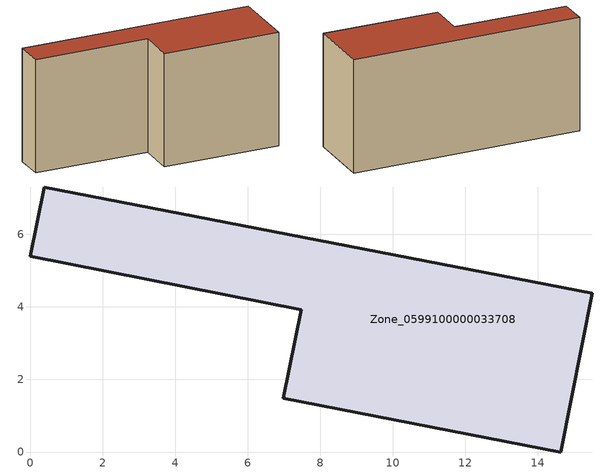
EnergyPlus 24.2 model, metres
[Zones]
Zone_0599100000033708
 floor ground (C_G): 7.47,3.92 0,5.4 0.38,7.31 15.5,4.38 14.63,0 6.98,1.49 z0
 wall outside (C_F): 15.5,4.38 0.38,7.31 0,5.4 7.47,3.92 6.98,1.49 14.63,0 15.5,4.38 z0:7.64
 roof outside (C_R): 14.63,0 15.5,4.38 0.38,7.31 0,5.4 7.47,3.92 6.98,1.49 z7.64
[BUILDING]
Pand.0599100000033708: North Axis=0; Terrain=City; Loads Convergence Tolerance Value=0.04; Temperature Convergence Tolerance Value=0.4; Solar Distribution=FullExterior; Maximum Number of Warmup Days=25; Minimum Number of Warmup Days=1
[Site:Location]
Rotterdam.The.Hague.AP_ZH_NLD Design_Conditions: Latitude=51.96; Longitude=4.45; Time Zone=1; Elevation=-4.5
[SITE:GROUNDTEMPERATURE:BUILDINGSURFACE]
18, 18, 18, 18, 18, 18, 18, 18, 18, 18, 18, 18
[MATERIAL] Thermal Absorptance=0.9; Solar Absorptance=0.7; Visible Absorptance=0.7
Name | Roughness | Thickness | Conductivity | Density | Specific Heat
G.TI.1946 | MediumSmooth | 0.15 | 1 | 540 | 1210
F.TI.1946 | Rough | 0.3 | 0.857143 | 1920 | 840
R.TI.1946 | MediumRough | 0.2 | 0.1 | 1500 | 1000
[CONSTRUCTION]
C_G: G.TI.1946
C_F: F.TI.1946
C_R: R.TI.1946
[ZONE]
Zone_0599100000033708: Type=1; Multiplier=1; Ceiling Height=Autocalculate; Volume=Autocalculate; Floor Area=autocalculate; Part of Total Floor Area=Yes
[ZONEINFILTRATION:DESIGNFLOWRATE]
Infil_Zone_0599100000033708: Zone or ZoneList or Space or SpaceList=Zone_0599100000033708; Schedule=AlwaysOn; Design Flow Rate Calculation Method=Flow/Area; Flow Rate per Floor Area=0.003; Constant Term Coefficient=1; Temperature Term Coefficient=0; Velocity Term Coefficient=0; Velocity Squared Term Coefficient=0
[HVACTEMPLATE:ZONE:IDEALLOADSAIRSYSTEM]
Zone_0599100000033708: Maximum Heating Supply Air Temperature=50; Minimum Cooling Supply Air Temperature=13; Maximum Heating Supply Air Humidity Ratio=0.0156; Minimum Cooling Supply Air Humidity Ratio=0.0077; Heating Limit=NoLimit; Cooling Limit=NoLimit; Dehumidification Control Type=ConstantSensibleHeatRatio; Cooling Sensible Heat Ratio=0.7; Dehumidification Setpoint=60; Humidification Control Type=None; Humidification Setpoint=30; Outdoor Air Method=None; Outdoor Air Flow Rate per Person=0.00944; Outdoor Air Flow Rate per Zone Floor Area=0; Outdoor Air Flow Rate per Zone=0; Demand Controlled Ventilation Type=None; Outdoor Air Economizer Type=NoEconomizer; Heat Recovery Type=None; Sensible Heat Recovery Effectiveness=0.7; Latent Heat Recovery Effectiveness=0.65
[ZONECONTROL:THERMOSTAT]
ThermostatControl_Zone_0599100000033708: Zone or ZoneList=Zone_0599100000033708; Control Type Schedule=DualSetpointControlType; Control 1=Thermostat_Zone_0599100000033708; Temperature Difference Between Cutout And Setpoint=0
[THERMOSTATSETPOINT:DUALSETPOINT]
Thermostat_Zone_0599100000033708: Heating Setpoint Temperature Schedule=HeatingSetpoint_Zone_0599100000033708; Cooling Setpoint Temperature Schedule=CoolingSetpoint_Zone_0599100000033708
[SCHEDULE:COMPACT]
HeatingSetpoint_Zone_0599100000033708: Through: 12/31, For: AllDays, Until: 24:00, 21
CoolingSetpoint_Zone_0599100000033708: Through: 12/31, For: AllDays, Until: 24:00, 24
DualSetpointControlType: Through: 12/31, For: AllDays, Until: 24:00, 4
AlwaysOn: Through: 12/31, For: AllDays, Until: 24:00, 1
